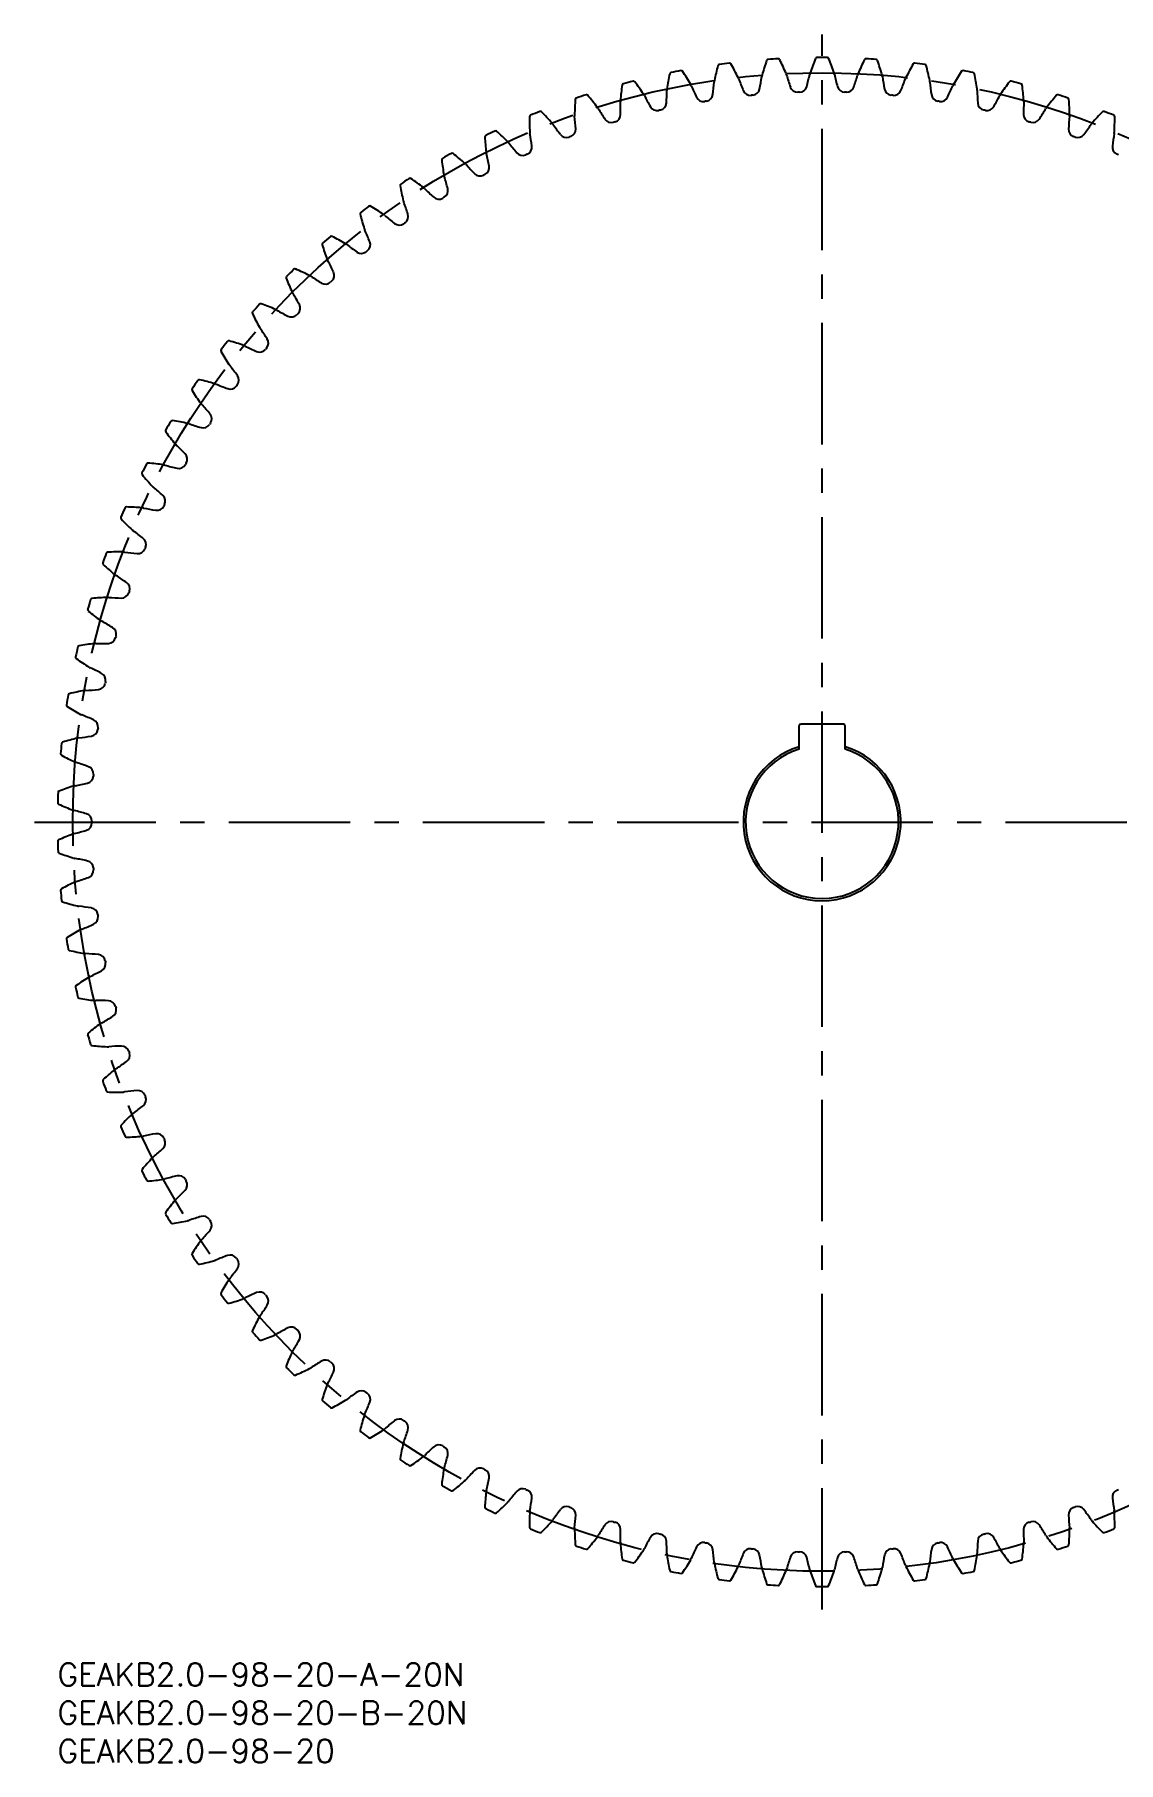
# Model space of a CAD drawing. Extents: x -3 to 297, y -13 to 225.
# Drawn here: x -3 to 138.8, y -13 to 213 of the extents above; entities that cross this region are included whole.
import ezdxf

# ---------------------------------------------------------------- set-up
doc = ezdxf.new("R2010")
doc.units = 0
doc.header["$LTSCALE"] = 0.5
doc.linetypes.add('CENTER', pattern=[50.8, 31.75, -6.35, 6.35, -6.35])
for name, color, linetype in [('MSM_CENTER', 1, 'CENTER'), ('MSM_CONTINUOUS', 7, 'CONTINUOUS'), ('MSM_PART_NUMBER', 7, 'CONTINUOUS')]:
    doc.layers.add(name, color=color, linetype=linetype)
doc.styles.get("Standard").update_dxf_attribs({"font": 'txt.shx', "height": 3, "bigfont": 'bigfont.shx'})

# ---------------------------------------------------------------- blocks, each defined once
blk = doc.blocks.new('*U2')
at = {"layer": 'MSM_PART_NUMBER'}
blk.add_text('GEAKB2.0-98-20-A-20N', height=3, dxfattribs=at).set_placement((0, -3))
blk = doc.blocks.new('*U3')
at = {"layer": 'MSM_PART_NUMBER'}
blk.add_text('GEAKB2.0-98-20-B-20N', height=3, dxfattribs=at).set_placement((0, -8))
blk = doc.blocks.new('*U4')
at = {"layer": 'MSM_PART_NUMBER'}
blk.add_text('GEAKB2.0-98-20', height=3, dxfattribs=at).set_placement((0, -13))

msp = doc.modelspace()

# ---------------------------------------------------------------- linework, layer by layer
at = {"layer": 'MSM_CENTER'}
for p, q in [((100, 7), (100, 213)), ((-3, 110), (203, 110))]:
    msp.add_line(p, q, dxfattribs=at)
msp.add_circle((100, 110), 98, dxfattribs=at)
at = {"layer": 'MSM_CONTINUOUS'}
for p, q in [((97, 119.54), (97, 122.6)), ((102.8, 122.8), (97.2, 122.8)), ((103, 119.54), (103, 122.6))]:
    msp.add_line(p, q, dxfattribs=at)
for centre, radius, start, end in [((80.27, 207.83), 0.2, 101.4035, 168.396), ((100, 110), 100, 100.6374, 101.4035), ((81.58, 208.08), 0.2, 33.6449, 100.6374), ((54.55, 190.1), 32.67, 30.102, 33.6449), ((117.9, 200.34), 32.67, 164.7225, 168.2653), ((86.58, 208.89), 0.2, 97.73, 164.7225), ((100, 110), 100, 96.9639, 97.73), ((87.9, 209.06), 0.2, 29.9716, 96.9639), ((59.77, 192.84), 32.67, 26.4286, 29.9714), ((123.65, 199.01), 32.67, 161.049, 164.5918), ((92.94, 209.55), 0.2, 94.0565, 161.049), ((100, 110), 100, 93.2904, 94.0565), ((94.27, 209.64), 0.2, 26.2981, 93.2904), ((65.17, 195.25), 32.67, 22.7551, 26.2979), ((100, 207.44), 1.66, 160.9181, 167.5723), ((129.3, 197.31), 32.67, 157.3755, 160.9184), ((99.33, 209.8), 0.2, 90.383, 157.3755), ((100, 110), 100, 89.617, 90.383), ((100.67, 209.8), 0.2, 22.6246, 89.617), ((70.7, 197.31), 32.67, 19.0816, 22.6245), ((100, 207.44), 1.66, 12.4277, 19.0819), ((134.83, 195.25), 32.67, 153.7021, 157.2449), ((105.73, 209.64), 0.2, 86.7096, 153.7021), ((100, 110), 100, 85.9435, 86.7096), ((107.06, 209.55), 0.2, 18.9512, 85.9435), ((76.35, 199.01), 32.67, 15.4082, 18.951), ((140.23, 192.84), 32.67, 150.0286, 153.5714), ((112.1, 209.06), 0.2, 83.0361, 150.0286), ((100, 110), 100, 82.27, 83.0361), ((113.42, 208.89), 0.2, 15.2777, 82.27), ((82.1, 200.34), 32.67, 11.7347, 15.2775), ((145.45, 190.1), 32.67, 146.3551, 149.898), ((118.42, 208.08), 0.2, 79.3626, 146.3551), ((100, 110), 100, 78.5965, 79.3626), ((119.73, 207.83), 0.2, 11.604, 78.5965), ((106.2, 201.89), 32.67, 172.0694, 175.6122), ((74.04, 206.36), 0.2, 105.0775, 172.0695), ((100, 110), 100, 104.3108, 105.0769), ((75.33, 206.7), 0.2, 37.3183, 104.3108), ((49.51, 187.02), 32.67, 33.7755, 37.3183), ((40.52, 206.65), 39.2, 356.1806, 358.593), ((81.37, 205.65), 1.66, 171.9385, 178.5927), ((112.07, 201.3), 32.67, 168.396, 171.9388), ((81.37, 205.65), 1.66, 23.4481, 30.1023), ((118.86, 221.91), 39.2, 203.4478, 205.8602), ((46.84, 210.26), 39.2, 352.5071, 354.9195), ((87.54, 206.64), 1.66, 168.265, 174.9192), ((87.54, 206.64), 1.66, 19.7747, 26.4289), ((125.99, 220.47), 39.2, 199.7744, 202.1867), ((90.62, 206.04), 1, 202.1867, 275.5781), ((90.85, 206.06), 1, 275.4424, 348.8337), ((53.37, 213.46), 39.2, 348.8337, 351.246), ((93.76, 207.24), 1.66, 164.5915, 171.2458), ((93.76, 207.24), 1.66, 16.1012, 22.7554), ((133.02, 218.58), 39.2, 196.1009, 198.5133), ((96.79, 206.45), 1, 198.5133, 271.9046), ((97.02, 206.45), 1, 271.7689, 345.1602), ((60.1, 216.24), 39.2, 345.1602, 347.5726), ((139.9, 216.24), 39.2, 192.4274, 194.8398), ((102.98, 206.45), 1, 194.8398, 268.2311), ((103.21, 206.45), 1, 268.0954, 341.4867), ((66.98, 218.58), 39.2, 341.4867, 343.8991), ((106.24, 207.24), 1.66, 157.2446, 163.8988), ((106.24, 207.24), 1.66, 8.7542, 15.4085), ((146.63, 213.46), 39.2, 188.754, 191.1663), ((109.15, 206.06), 1, 191.1663, 264.5576), ((109.38, 206.04), 1, 264.422, 337.8133), ((74.01, 220.47), 39.2, 337.8133, 340.2256), ((112.46, 206.64), 1.66, 153.5711, 160.2253), ((112.46, 206.64), 1.66, 5.0808, 11.735), ((153.16, 210.26), 39.2, 185.0805, 187.4929), ((81.14, 221.91), 39.2, 334.1398, 336.5522), ((118.63, 205.65), 1.66, 149.8977, 156.5519), ((87.93, 201.3), 32.67, 8.0612, 11.604), ((118.63, 205.65), 1.66, 1.4073, 8.0615), ((159.48, 206.65), 39.2, 181.407, 183.8194), ((150.49, 187.02), 32.67, 142.6817, 146.2245), ((124.67, 206.7), 0.2, 75.6892, 142.6817), ((100, 110), 100, 74.9231, 75.6892), ((125.96, 206.36), 0.2, 7.9306, 74.9231), ((93.8, 201.89), 32.67, 4.3878, 7.9306), ((100.3, 202.09), 32.67, 175.7429, 179.2857), ((67.92, 204.5), 0.2, 108.7504, 175.7429), ((100, 110), 100, 107.9843, 108.7504), ((69.19, 204.92), 0.2, 40.9916, 107.9843), ((44.68, 183.63), 32.67, 37.449, 40.9918), ((69.29, 202.48), 1.66, 30.7951, 37.4493), ((75.28, 204.26), 1.66, 175.612, 182.2662), ((34.45, 202.64), 39.2, 359.8541, 2.2664), ((75.28, 204.26), 1.66, 27.1216, 33.7758), ((111.65, 222.89), 39.2, 207.1213, 209.5337), ((78.42, 204.06), 1, 209.5337, 282.925), ((78.64, 204.11), 1, 282.7893, 356.1806), ((84.49, 205.24), 1, 205.8602, 279.2515), ((100, 110), 95.5, 99.1158, 99.2515), ((84.71, 205.28), 1, 279.1158, 352.5071), ((100, 110), 95.5, 95.4424, 95.5781), ((100, 110), 95.5, 91.7689, 91.9046), ((100, 110), 95.5, 88.0954, 88.2311), ((100, 110), 95.5, 84.4219, 84.5576), ((115.29, 205.28), 1, 187.4929, 260.8842), ((100, 110), 95.5, 80.7485, 80.8842), ((115.51, 205.24), 1, 260.7485, 334.1398), ((121.36, 204.11), 1, 183.8194, 257.2107), ((121.58, 204.06), 1, 257.075, 330.4663), ((88.35, 222.89), 39.2, 330.4663, 332.8787), ((124.72, 204.26), 1.66, 146.2242, 152.8784), ((165.55, 202.64), 39.2, 177.7336, 180.1459), ((124.72, 204.26), 1.66, 357.7338, 4.388), ((130.71, 202.48), 1.66, 142.5507, 149.2049), ((155.32, 183.63), 32.67, 139.0082, 142.551), ((130.81, 204.92), 0.2, 72.0157, 139.0082), ((100, 110), 100, 71.2496, 72.0157), ((132.08, 204.5), 0.2, 4.2571, 71.2496), ((99.7, 202.09), 32.67, 0.7143, 4.2571), ((61.93, 202.25), 0.2, 112.4233, 179.4164), ((94.4, 201.92), 32.67, 179.4164, 182.9592), ((100, 110), 100, 111.6578, 112.4239), ((63.17, 202.75), 0.2, 44.6653, 111.6578), ((40.08, 179.93), 32.67, 41.1224, 44.6653), ((63.43, 200.32), 1.66, 34.4685, 41.1227), ((97.12, 223.45), 39.2, 214.4682, 216.8806), ((69.29, 202.48), 1.66, 179.2854, 185.9396), ((28.65, 198.25), 39.2, 3.5276, 5.9399), ((104.4, 223.4), 39.2, 210.7948, 213.2071), ((72.43, 202.48), 1, 213.2071, 286.5985), ((100, 110), 95.5, 106.4628, 106.5985), ((72.65, 202.54), 1, 286.4628, 359.8541), ((100, 110), 95.5, 102.7893, 102.925), ((100, 110), 95.5, 77.075, 77.2107), ((127.35, 202.54), 1, 180.1459, 253.5372), ((100, 110), 95.5, 73.4015, 73.5372), ((127.57, 202.48), 1, 253.4016, 326.7929), ((95.6, 223.4), 39.2, 326.7929, 329.2052), ((171.35, 198.25), 39.2, 174.0601, 176.4724), ((130.71, 202.48), 1.66, 354.0604, 0.7146), ((102.88, 223.45), 39.2, 323.1194, 325.5318), ((136.57, 200.32), 1.66, 138.8773, 145.5315), ((159.92, 179.93), 32.67, 135.3347, 138.8776), ((136.83, 202.75), 0.2, 68.3422, 135.3347), ((100, 110), 100, 67.5761, 68.3422), ((138.07, 202.25), 0.2, 0.5836, 67.5761), ((105.6, 201.92), 32.67, 357.0408, 0.5836), ((56.1, 199.63), 0.2, 116.0968, 183.0899), ((88.52, 201.38), 32.67, 183.0898, 186.6327), ((100, 110), 100, 115.3312, 116.0973), ((57.3, 200.2), 0.2, 48.3385, 115.3312), ((35.72, 175.95), 32.67, 44.7959, 48.3387), ((57.72, 197.79), 1.66, 38.142, 44.7962), ((63.43, 200.32), 1.66, 182.9589, 189.6131), ((23.14, 193.5), 39.2, 7.201, 9.6134), ((66.57, 200.52), 1, 216.8806, 290.2719), ((100, 110), 95.5, 110.1362, 110.2719), ((66.78, 200.6), 1, 290.1362, 3.5276), ((133.22, 200.6), 1, 176.4725, 249.8638), ((100, 110), 95.5, 69.7281, 69.8638), ((133.43, 200.52), 1, 249.7281, 323.1194), ((176.86, 193.5), 39.2, 170.3866, 172.799), ((136.57, 200.32), 1.66, 350.3869, 357.0411), ((50.45, 196.63), 0.2, 119.7703, 186.7633), ((100, 110), 100, 119.0047, 119.7708), ((51.61, 197.28), 0.2, 52.0124, 119.0047), ((31.63, 171.69), 32.67, 48.4694, 52.0122), ((57.72, 197.79), 1.66, 186.6324, 193.2866), ((17.95, 188.4), 39.2, 10.8745, 13.2869), ((89.86, 223.03), 39.2, 218.1417, 220.5541), ((60.83, 198.19), 1, 220.5541, 293.9454), ((100, 110), 95.5, 113.8097, 113.9454), ((61.04, 198.29), 1, 293.8097, 7.201), ((138.96, 198.29), 1, 172.799, 246.1903), ((100, 110), 95.5, 66.0546, 66.1903), ((82.69, 200.45), 32.67, 186.7633, 190.3061), ((52.18, 194.9), 1.66, 190.3058, 196.96), ((13.1, 182.98), 39.2, 14.548, 16.9603), ((52.18, 194.9), 1.66, 41.8155, 48.4697), ((82.64, 222.15), 39.2, 221.8152, 224.2275), ((55.26, 195.5), 1, 224.2275, 297.6189), ((100, 110), 95.5, 117.4832, 117.6189), ((55.47, 195.61), 1, 297.4832, 10.8745), ((45, 193.28), 0.2, 123.4443, 190.4368), ((76.93, 199.16), 32.67, 190.4368, 193.9796), ((100, 110), 100, 122.6782, 123.4443), ((46.12, 194), 0.2, 55.6857, 122.6782), ((27.81, 167.19), 32.67, 52.1429, 55.6857), ((46.84, 191.67), 1.66, 45.4889, 52.1431), ((75.49, 220.81), 39.2, 225.4887, 227.901), ((50.07, 192.58), 1, 301.1566, 14.548), ((100, 110), 100, 126.3516, 127.1177), ((40.84, 190.38), 0.2, 59.3591, 126.3516), ((24.3, 162.44), 32.67, 55.8163, 59.3591), ((46.84, 191.67), 1.66, 193.9793, 200.6335), ((8.6, 177.27), 39.2, 18.2214, 20.6338), ((49.88, 192.46), 1, 227.901, 301.2923), ((100, 110), 95.5, 121.1566, 121.2923), ((39.78, 189.58), 0.2, 127.1183, 194.1103), ((71.26, 197.5), 32.67, 194.1102, 197.6531), ((41.72, 188.09), 1.66, 197.6528, 204.307), ((41.72, 188.09), 1.66, 49.1624, 55.8166), ((68.44, 219.01), 39.2, 229.1621, 231.5745), ((44.7, 189.08), 1, 231.5745, 304.9657), ((100, 110), 95.5, 124.8301, 124.9658), ((44.88, 189.21), 1, 304.8301, 18.2214), ((34.8, 185.56), 0.2, 130.7912, 197.7837), ((65.72, 195.47), 32.67, 197.7837, 201.3265), ((100, 110), 100, 130.0251, 130.7912), ((35.82, 186.42), 0.2, 63.0326, 130.0251), ((21.09, 157.49), 32.67, 59.4898, 63.0326), ((36.83, 184.2), 1.66, 52.8359, 59.4901), ((61.52, 216.76), 39.2, 232.8356, 235.248), ((4.48, 171.27), 39.2, 21.8949, 24.3073), ((39.92, 185.52), 1, 308.5036, 21.8949), ((36.83, 184.2), 1.66, 201.3262, 207.9804), ((0.75, 165.03), 39.2, 25.5684, 27.9807), ((39.74, 185.38), 1, 235.2479, 308.6393), ((100, 110), 95.5, 128.5036, 128.6393), ((30.09, 181.23), 0.2, 134.4647, 201.4572), ((60.31, 193.1), 32.67, 201.4572, 205), ((100, 110), 100, 133.6986, 134.4647), ((31.05, 182.15), 0.2, 66.7061, 133.6986), ((18.21, 152.33), 32.67, 63.1633, 66.7061), ((32.21, 180), 1.66, 56.5093, 63.1635), ((54.76, 214.08), 39.2, 236.5091, 238.9214), ((35.21, 181.51), 1, 312.1771, 25.5684), ((32.21, 180), 1.66, 204.9997, 211.6539), ((-2.57, 158.55), 39.2, 29.2418, 31.6542), ((35.04, 181.36), 1, 238.9214, 312.3127), ((100, 110), 95.5, 132.1771, 132.3127), ((25.67, 176.6), 0.2, 138.1381, 205.1307), ((55.07, 190.39), 32.67, 205.1306, 208.6735), ((100, 110), 100, 137.3721, 138.1381), ((26.57, 177.59), 0.2, 70.3796, 137.3721), ((15.67, 147.01), 32.67, 66.8367, 70.3796), ((27.86, 175.51), 1.66, 60.1828, 66.837), ((48.18, 210.96), 39.2, 240.1825, 242.5949), ((30.6, 177.05), 1, 242.5949, 315.9862), ((100, 110), 95.5, 135.8505, 135.9862), ((30.76, 177.22), 1, 315.8505, 29.2418), ((27.86, 175.51), 1.66, 208.6732, 215.3274), ((-5.47, 151.88), 39.2, 32.9153, 35.3277), ((21.56, 171.7), 0.2, 141.8116, 208.8041), ((100, 110), 100, 141.0455, 141.8116), ((22.39, 172.74), 0.2, 74.053, 141.0455), ((13.47, 141.53), 32.67, 70.5102, 74.053), ((23.82, 170.76), 1.66, 63.8563, 70.5105), ((41.82, 207.44), 39.2, 243.856, 246.2684), ((26.45, 172.47), 1, 246.2683, 319.6597), ((100, 110), 95.5, 139.524, 139.6597), ((26.59, 172.64), 1, 319.524, 32.9153), ((50.01, 187.34), 32.67, 208.8041, 212.3469), ((23.82, 170.76), 1.66, 212.3466, 219.0009), ((-7.94, 145.04), 39.2, 36.5888, 39.0011), ((100, 110), 100, 144.719, 145.4851), ((18.53, 167.64), 0.2, 77.7265, 144.719), ((11.63, 135.92), 32.67, 74.1837, 77.7265), ((20.08, 165.75), 1.66, 67.5298, 74.184), ((35.7, 203.51), 39.2, 247.5295, 249.9418), ((22.73, 167.81), 1, 323.1975, 36.5888), ((17.77, 166.55), 0.2, 145.4851, 212.4776), ((45.16, 183.98), 32.67, 212.4776, 216.0204), ((22.6, 167.63), 1, 249.9418, 323.3332), ((100, 110), 95.5, 143.1975, 143.3332), ((20.08, 165.75), 1.66, 216.0201, 222.6743), ((-9.96, 138.05), 39.2, 40.2622, 42.6746), ((19.19, 162.74), 1, 326.8709, 40.2622), ((14.31, 161.16), 0.2, 149.1586, 216.1511), ((100, 110), 100, 148.3925, 149.1586), ((40.53, 180.32), 32.67, 216.1511, 219.6939), ((15, 162.3), 0.2, 81.4002, 148.3925), ((10.15, 130.2), 32.67, 77.8571, 81.4), ((16.67, 160.51), 1.66, 71.2032, 77.8574), ((29.84, 199.2), 39.2, 251.2029, 253.6153), ((19.06, 162.55), 1, 253.6153, 327.0066), ((100, 110), 95.5, 146.8709, 147.0066), ((16.67, 160.51), 1.66, 219.6936, 226.3478), ((-11.53, 130.95), 39.2, 43.9357, 46.3481), ((100, 110), 100, 152.0659, 152.832), ((11.83, 156.75), 0.2, 85.0734, 152.0659), ((9.04, 124.41), 32.67, 81.5306, 85.0734), ((13.61, 155.07), 1.66, 74.8767, 81.5309), ((24.27, 194.52), 39.2, 254.8764, 257.2888), ((15.86, 157.25), 1, 257.2888, 330.6801), ((15.97, 157.45), 1, 330.5444, 43.9357), ((100, 110), 95.5, 150.5444, 150.6801), ((11.21, 155.57), 0.2, 152.832, 219.8245), ((36.15, 176.36), 32.67, 219.8245, 223.3673), ((13.61, 155.07), 1.66, 223.367, 230.0213), ((-12.65, 123.76), 39.2, 47.6092, 50.0216), ((13.11, 151.97), 1, 334.2179, 47.6092), ((100, 110), 95.5, 154.2179, 154.3536), ((8.47, 149.79), 0.2, 156.5055, 223.498), ((100, 110), 100, 155.7394, 156.5055), ((32.02, 172.13), 32.67, 223.498, 227.0408), ((9.01, 151.01), 0.2, 88.7471, 155.7394), ((8.3, 118.55), 32.67, 85.2041, 88.7469), ((10.9, 149.44), 1.66, 78.5502, 85.2044), ((19.01, 189.49), 39.2, 258.5499, 260.9622), ((13.01, 151.77), 1, 260.9622, 334.3536), ((10.9, 149.44), 1.66, 227.0405, 233.6947), ((-13.3, 116.51), 39.2, 51.2827, 53.695), ((10.6, 146.32), 1, 337.8913, 51.2827), ((100, 110), 100, 159.4129, 160.179), ((6.57, 145.09), 0.2, 92.4206, 159.4129), ((7.94, 112.66), 32.67, 88.8776, 92.4204), ((8.55, 143.65), 1.66, 82.2236, 88.8778), ((14.08, 184.14), 39.2, 262.2233, 264.6357), ((10.51, 146.11), 1, 264.6357, 338.027), ((100, 110), 95.5, 157.8913, 158.027), ((6.11, 143.84), 0.2, 160.179, 227.1715), ((28.18, 167.65), 32.67, 227.1715, 230.7143), ((8.55, 143.65), 1.66, 230.714, 237.3682), ((-13.48, 109.24), 39.2, 54.9561, 57.3685), ((8.45, 140.52), 1, 341.5648, 54.9561), ((100, 110), 95.5, 161.5648, 161.7005), ((100, 110), 100, 163.0863, 163.8524), ((4.52, 139.03), 0.2, 96.094, 163.0863), ((7.96, 106.75), 32.67, 92.551, 96.0938), ((6.58, 137.73), 1.66, 85.8971, 92.5513), ((9.51, 178.48), 39.2, 265.8968, 268.3092), ((8.38, 140.3), 1, 268.3092, 341.7005), ((4.14, 137.76), 0.2, 163.8524, 230.8449), ((24.64, 162.93), 32.67, 230.8449, 234.3878), ((6.58, 137.73), 1.66, 234.3874, 241.0417), ((-13.2, 101.97), 39.2, 58.6296, 61.042), ((5, 131.68), 1.66, 89.5706, 96.2248), ((5.31, 172.54), 39.2, 269.5703, 271.9827), ((6.63, 134.37), 1, 271.9826, 345.374), ((6.69, 134.59), 1, 345.2383, 58.6296), ((100, 110), 95.5, 165.2383, 165.374), ((100, 110), 100, 166.7598, 167.5259), ((2.56, 131.56), 0.2, 167.5259, 234.5184), ((21.4, 157.99), 32.67, 234.5184, 238.0612), ((2.85, 132.86), 0.2, 99.7673, 166.7598), ((8.36, 100.86), 32.67, 96.2245, 99.7673), ((5, 131.68), 1.66, 238.0609, 244.7151), ((-12.45, 94.74), 39.2, 62.3031, 64.7154), ((5.3, 128.56), 1, 348.9118, 62.3031), ((100, 110), 100, 170.4333, 171.1994), ((1.59, 126.59), 0.2, 103.441, 170.4333), ((9.13, 95.01), 32.67, 99.898, 103.4408), ((3.81, 125.55), 1.66, 93.244, 99.8982), ((1.49, 166.35), 39.2, 273.2438, 275.6561), ((5.26, 128.33), 1, 275.6561, 349.0474), ((100, 110), 95.5, 168.9117, 169.0474), ((1.37, 125.27), 0.2, 171.1994, 238.1919), ((18.49, 152.86), 32.67, 238.1919, 241.7347), ((3.81, 125.55), 1.66, 241.7344, 248.3886), ((-11.24, 87.56), 39.2, 65.9765, 68.3889), ((4.28, 122.23), 1, 279.3296, 352.7209), ((4.31, 122.45), 1, 352.5852, 65.9765), ((100, 110), 95.5, 172.5852, 172.7209), ((97.2, 122.6), 0.2, 90, 180), ((102.8, 122.6), 0.2, 0, 90), ((100, 110), 100, 174.1067, 174.8728), ((0.73, 120.25), 0.2, 107.1144, 174.1067), ((10.28, 89.22), 32.67, 103.5714, 107.1143), ((3.01, 119.36), 1.66, 96.9175, 103.5717), ((-1.92, 159.92), 39.2, 276.9172, 279.3296), ((100, 110), 10.3, 106.9335, 73.0665), ((0.6, 118.92), 0.2, 174.8728, 241.8654), ((15.91, 147.55), 32.67, 241.8653, 245.4082), ((3.01, 119.36), 1.66, 245.4078, 252.0621), ((-9.58, 80.48), 39.2, 69.65, 72.0624), ((100, 110), 10, 107.4576, 72.5424), ((3.69, 116.07), 1, 283.003, 356.3944), ((3.71, 116.3), 1, 356.2587, 69.65), ((100, 110), 95.5, 176.2587, 176.3944), ((100, 110), 100, 177.7802, 178.5463), ((0.27, 113.87), 0.2, 110.7879, 177.7802), ((11.8, 83.51), 32.67, 107.2449, 110.7877), ((2.61, 113.12), 1.66, 100.591, 107.2452), ((-4.9, 153.29), 39.2, 280.5907, 283.0031), ((0.23, 112.53), 0.2, 178.5463, 245.5388), ((13.68, 142.08), 32.67, 245.5388, 249.0816), ((2.61, 113.12), 1.66, 249.0813, 255.7356), ((-7.46, 73.52), 39.2, 73.3235, 75.7358), ((3.5, 110.11), 1, 359.9322, 73.3235), ((2.61, 106.88), 1.66, 104.2644, 110.9187), ((-7.46, 146.48), 39.2, 284.2642, 286.6765), ((3.5, 109.89), 1, 286.6765, 0.0678), ((100, 110), 95.5, 179.9322, 180.0678), ((0.23, 107.47), 0.2, 114.4612, 181.4537), ((100, 110), 100, 181.4537, 182.2198), ((13.68, 77.92), 32.67, 110.9184, 114.4612), ((0.27, 106.13), 0.2, 182.2198, 249.2123), ((11.8, 136.49), 32.67, 249.2123, 252.7551), ((2.61, 106.88), 1.66, 252.7548, 259.409), ((-4.9, 66.71), 39.2, 76.9969, 79.4093), ((3.69, 103.93), 1, 3.6056, 76.9969), ((100, 110), 95.5, 183.6056, 183.7413), ((15.91, 72.45), 32.67, 114.5918, 118.1347), ((3.01, 100.64), 1.66, 107.9379, 114.5921), ((-9.58, 139.52), 39.2, 287.9376, 290.35), ((3.71, 103.7), 1, 290.35, 3.7413), ((0.6, 101.08), 0.2, 118.1347, 185.1272), ((100, 110), 100, 185.1272, 185.8933), ((0.73, 99.75), 0.2, 185.8933, 252.8857), ((10.28, 130.78), 32.67, 252.8857, 256.4286), ((3.01, 100.64), 1.66, 256.4283, 263.0825), ((-1.92, 60.08), 39.2, 80.6704, 83.0828), ((4.28, 97.77), 1, 7.2791, 80.6704), ((4.31, 97.55), 1, 294.0234, 7.4148), ((100, 110), 95.5, 187.2791, 187.4148), ((18.49, 67.14), 32.67, 118.2653, 121.8081), ((3.81, 94.45), 1.66, 111.6114, 118.2656), ((-11.24, 132.44), 39.2, 291.6111, 294.0235), ((1.37, 94.73), 0.2, 121.8081, 188.8006), ((100, 110), 100, 188.8006, 189.5667), ((1.59, 93.41), 0.2, 189.5667, 256.5592), ((9.13, 124.99), 32.67, 256.5592, 260.102), ((3.81, 94.45), 1.66, 260.1017, 266.756), ((1.49, 53.65), 39.2, 84.3439, 86.7562), ((5.26, 91.67), 1, 10.9526, 84.3439), ((-12.45, 125.26), 39.2, 295.2846, 297.6969), ((5.3, 91.44), 1, 297.6969, 11.0883), ((100, 110), 95.5, 190.9526, 191.0883), ((2.56, 88.44), 0.2, 125.4818, 192.4741), ((100, 110), 100, 192.4741, 193.2402), ((21.4, 62.01), 32.67, 121.9388, 125.4816), ((5, 88.32), 1.66, 115.2849, 121.9391), ((2.85, 87.14), 0.2, 193.2402, 260.2327), ((8.36, 119.14), 32.67, 260.2327, 263.7755), ((5, 88.32), 1.66, 263.7752, 270.4294), ((5.31, 47.46), 39.2, 88.0173, 90.4297), ((6.63, 85.63), 1, 14.626, 88.0173), ((100, 110), 95.5, 194.626, 194.7617), ((24.64, 57.07), 32.67, 125.6122, 129.1551), ((6.58, 82.27), 1.66, 118.9583, 125.6125), ((-13.2, 118.03), 39.2, 298.958, 301.3704), ((6.69, 85.41), 1, 301.3704, 14.7617), ((4.14, 82.24), 0.2, 129.1553, 196.1476), ((100, 110), 100, 196.1476, 196.9137), ((4.52, 80.97), 0.2, 196.9137, 263.9061), ((7.96, 113.25), 32.67, 263.9062, 267.449), ((6.58, 82.27), 1.66, 267.4487, 274.1029), ((9.51, 41.52), 39.2, 91.6908, 94.1032), ((8.38, 79.7), 1, 18.2995, 91.6908), ((8.45, 79.48), 1, 305.0439, 18.4351), ((100, 110), 95.5, 198.2995, 198.4352), ((28.18, 52.35), 32.67, 129.2857, 132.8285), ((8.55, 76.35), 1.66, 122.6318, 129.286), ((-13.48, 110.76), 39.2, 302.6315, 305.0439), ((6.11, 76.16), 0.2, 132.8285, 199.821), ((100, 110), 100, 199.821, 200.5871), ((6.57, 74.91), 0.2, 200.5871, 267.5796), ((7.94, 107.34), 32.67, 267.5796, 271.1224), ((8.55, 76.35), 1.66, 271.1221, 277.7764), ((14.08, 35.86), 39.2, 95.3643, 97.7767), ((10.51, 73.89), 1, 21.973, 95.3643), ((-13.3, 103.49), 39.2, 306.305, 308.7173), ((10.6, 73.68), 1, 308.7173, 22.1086), ((100, 110), 95.5, 201.973, 202.1087), ((8.47, 70.21), 0.2, 136.5022, 203.4945), ((100, 110), 100, 203.4945, 204.2606), ((32.02, 47.87), 32.67, 132.9592, 136.502), ((10.9, 70.56), 1.66, 126.3053, 132.9595), ((9.01, 68.99), 0.2, 204.2606, 271.2531), ((8.3, 101.45), 32.67, 271.2531, 274.7959), ((10.9, 70.56), 1.66, 274.7956, 281.4498), ((19.01, 30.51), 39.2, 99.0378, 101.4501), ((13.01, 68.23), 1, 25.6465, 99.0378), ((13.11, 68.03), 1, 312.3908, 25.7821), ((100, 110), 95.5, 205.6464, 205.7821), ((36.15, 43.64), 32.67, 136.6327, 140.1755), ((13.61, 64.93), 1.66, 129.9787, 136.6329), ((-12.65, 96.24), 39.2, 309.9784, 312.3908), ((11.21, 64.43), 0.2, 140.1757, 207.168), ((100, 110), 100, 207.168, 207.9341), ((9.04, 95.59), 32.67, 274.9266, 278.4694), ((13.61, 64.93), 1.66, 278.4691, 285.1233), ((24.27, 25.48), 39.2, 102.7112, 105.1236), ((15.86, 62.75), 1, 29.3199, 102.7112), ((11.83, 63.25), 0.2, 207.9341, 274.9265), ((-11.53, 89.05), 39.2, 313.6519, 316.0643), ((15.97, 62.55), 1, 316.0643, 29.4555), ((100, 110), 95.5, 209.3199, 209.4556), ((14.31, 58.84), 0.2, 143.8489, 210.8414), ((40.53, 39.68), 32.67, 140.3061, 143.8489), ((16.67, 59.49), 1.66, 133.6522, 140.3064), ((100, 110), 100, 210.8414, 211.6075), ((15, 57.7), 0.2, 211.6075, 278.6), ((10.15, 89.8), 32.67, 278.6, 282.1429), ((16.67, 59.49), 1.66, 282.1426, 288.7968), ((29.84, 20.8), 39.2, 106.3847, 108.7971), ((19.06, 57.45), 1, 32.9934, 106.3847), ((-9.96, 81.95), 39.2, 317.3254, 319.7378), ((100, 110), 95.5, 212.9934, 213.1291), ((19.19, 57.26), 1, 319.7377, 33.129), ((45.16, 36.02), 32.67, 143.9796, 147.5224), ((20.08, 54.25), 1.66, 137.3257, 143.9799), ((17.77, 53.45), 0.2, 147.5224, 214.5149), ((100, 110), 100, 214.5149, 215.281), ((18.53, 52.36), 0.2, 215.281, 282.2735), ((11.63, 84.08), 32.67, 282.2735, 285.8163), ((20.08, 54.25), 1.66, 285.816, 292.4702), ((35.7, 16.49), 39.2, 110.0582, 112.4705), ((22.6, 52.37), 1, 36.6669, 110.0582), ((100, 110), 95.5, 216.6668, 216.8025), ((22.73, 52.19), 1, 323.4112, 36.8025), ((50.01, 32.66), 32.67, 147.6531, 151.1959), ((23.82, 49.24), 1.66, 140.9991, 147.6534), ((-7.94, 74.96), 39.2, 320.9989, 323.4112), ((21.56, 48.3), 0.2, 151.1961, 218.1884), ((100, 110), 100, 218.1884, 218.9545), ((13.47, 78.47), 32.67, 285.947, 289.4898), ((23.82, 49.24), 1.66, 289.4895, 296.1437), ((41.82, 12.56), 39.2, 113.7316, 116.144), ((26.45, 47.53), 1, 40.3403, 113.7316), ((100, 110), 95.5, 220.3403, 220.476), ((26.59, 47.36), 1, 327.0847, 40.4759), ((22.39, 47.26), 0.2, 218.9545, 285.9469), ((55.07, 29.61), 32.67, 151.3265, 154.8694), ((27.86, 44.49), 1.66, 144.6726, 151.3268), ((-5.47, 68.12), 39.2, 324.6723, 327.0847), ((25.67, 43.4), 0.2, 154.8694, 221.8619), ((100, 110), 100, 221.8619, 222.6279), ((15.67, 72.99), 32.67, 289.6204, 293.1633), ((27.86, 44.49), 1.66, 293.163, 299.8172), ((48.18, 9.04), 39.2, 117.4051, 119.8175), ((30.6, 42.95), 1, 44.0138, 117.4051), ((100, 110), 95.5, 224.0138, 224.1495), ((30.76, 42.78), 1, 330.7581, 44.1495), ((26.57, 42.41), 0.2, 222.6279, 289.6204), ((60.31, 26.9), 32.67, 155, 158.5428), ((32.21, 40), 1.66, 148.3461, 155.0003), ((-2.57, 61.45), 39.2, 328.3458, 330.7582), ((30.09, 38.77), 0.2, 158.5428, 225.5353), ((100, 110), 100, 225.5353, 226.3014), ((18.21, 67.67), 32.67, 293.2939, 296.8367), ((32.21, 40), 1.66, 296.8364, 303.4907), ((54.76, 5.92), 39.2, 121.0786, 123.4909), ((35.04, 38.64), 1, 47.6873, 121.0786), ((100, 110), 95.5, 227.6873, 227.8229), ((35.21, 38.49), 1, 334.4316, 47.8229), ((31.05, 37.85), 0.2, 226.302, 293.2939), ((65.72, 24.53), 32.67, 158.6735, 162.2163), ((36.83, 35.8), 1.66, 152.0196, 158.6738), ((0.75, 54.97), 39.2, 332.0193, 334.4316), ((34.8, 34.44), 0.2, 162.2163, 229.2088), ((100, 110), 100, 229.2088, 229.9749), ((21.09, 62.51), 32.67, 296.9674, 300.5102), ((36.83, 35.8), 1.66, 300.5099, 307.1641), ((61.52, 3.24), 39.2, 124.752, 127.1644), ((39.74, 34.62), 1, 51.3607, 124.752), ((4.48, 48.73), 39.2, 335.6927, 338.1051), ((100, 110), 95.5, 231.3607, 231.4964), ((39.92, 34.48), 1, 338.1051, 51.4964), ((35.82, 33.58), 0.2, 229.9749, 296.9674), ((71.26, 22.5), 32.67, 162.3469, 165.8898), ((41.72, 31.91), 1.66, 155.693, 162.3472), ((68.44, 0.99), 39.2, 128.4255, 130.8379), ((44.7, 30.92), 1, 55.0342, 128.4255), ((100, 110), 95.5, 235.0342, 235.1699), ((39.78, 30.42), 0.2, 165.89, 232.8823), ((100, 110), 100, 232.8823, 233.6484), ((40.84, 29.62), 0.2, 233.6484, 300.6409), ((24.3, 57.56), 32.67, 300.6409, 304.1837), ((41.72, 31.91), 1.66, 304.1834, 310.8376), ((8.6, 42.73), 39.2, 339.3662, 341.7786), ((44.88, 30.79), 1, 341.7785, 55.1699), ((76.93, 20.84), 32.67, 166.0204, 169.5632), ((46.84, 28.33), 1.66, 159.3665, 166.0207), ((46.84, 28.33), 1.66, 307.8569, 314.5111), ((75.49, -0.81), 39.2, 132.099, 134.5113), ((49.88, 27.54), 1, 58.7077, 132.099), ((100, 110), 95.5, 238.7077, 238.8434), ((50.07, 27.42), 1, 345.452, 58.8434), ((13.1, 37.02), 39.2, 343.0397, 345.452), ((45, 26.72), 0.2, 169.5634, 236.5557), ((100, 110), 100, 236.5557, 237.3218), ((46.12, 26), 0.2, 237.3218, 304.3143), ((27.81, 52.81), 32.67, 304.3143, 307.8571), ((82.69, 19.55), 32.67, 169.6939, 173.2367), ((52.18, 25.1), 1.66, 163.04, 169.6942), ((82.64, -2.15), 39.2, 135.7725, 138.1848), ((55.26, 24.5), 1, 62.3812, 135.7725), ((100, 110), 95.5, 242.3811, 242.5168), ((55.47, 24.39), 1, 349.1255, 62.5168), ((50.45, 23.37), 0.2, 173.2367, 240.2292), ((100, 110), 100, 240.2292, 240.9953), ((31.63, 48.31), 32.67, 307.9878, 311.5306), ((52.18, 25.1), 1.66, 311.5303, 318.1845), ((17.95, 31.6), 39.2, 346.7131, 349.1255), ((60.83, 21.81), 1, 66.0546, 139.4459), ((100, 110), 95.5, 246.0546, 246.1903), ((61.04, 21.71), 1, 352.799, 66.1903), ((138.96, 21.71), 1, 113.8097, 187.201), ((100, 110), 95.5, 293.8097, 293.9454), ((51.61, 22.72), 0.2, 240.9953, 307.9878), ((88.52, 18.62), 32.67, 173.3673, 176.9102), ((56.1, 20.37), 0.2, 176.9104, 243.9027), ((57.72, 22.21), 1.66, 166.7134, 173.3676), ((35.72, 44.05), 32.67, 311.6613, 315.2041), ((57.72, 22.21), 1.66, 315.2038, 321.858), ((89.86, -3.03), 39.2, 139.4459, 141.8583), ((23.14, 26.5), 39.2, 350.3866, 352.799), ((66.57, 19.48), 1, 69.7281, 143.1194), ((100, 110), 95.5, 249.7281, 249.8638), ((100, 110), 95.5, 290.1362, 290.2719), ((133.43, 19.48), 1, 36.8806, 110.2719), ((176.86, 26.5), 39.2, 187.201, 189.6134), ((100, 110), 100, 243.9027, 244.6688), ((57.3, 19.8), 0.2, 244.6688, 311.6613), ((94.4, 18.08), 32.67, 177.0408, 180.5836), ((63.43, 19.68), 1.66, 170.3869, 177.0411), ((40.08, 40.07), 32.67, 315.3347, 318.8776), ((63.43, 19.68), 1.66, 318.8773, 325.5315), ((97.12, -3.45), 39.2, 143.1194, 145.5318), ((66.78, 19.4), 1, 356.4724, 69.8638), ((28.65, 21.75), 39.2, 354.0601, 356.4724), ((72.43, 17.52), 1, 73.4016, 146.7929), ((100, 110), 95.5, 253.4015, 253.5372), ((72.65, 17.46), 1, 0.1459, 73.5372), ((127.35, 17.46), 1, 106.4628, 179.8541), ((100, 110), 95.5, 286.4628, 286.5985), ((127.57, 17.52), 1, 33.2072, 106.5984), ((133.22, 19.4), 1, 110.1362, 183.5276), ((171.35, 21.75), 39.2, 183.5276, 185.9399), ((102.88, -3.45), 39.2, 34.4682, 36.8806), ((136.57, 19.68), 1.66, 214.4685, 221.1227), ((159.92, 40.07), 32.67, 221.1224, 224.6653), ((136.57, 19.68), 1.66, 2.9589, 9.6131), ((105.6, 18.08), 32.67, 359.4164, 2.9592), ((61.93, 17.75), 0.2, 180.5836, 247.5761), ((100, 110), 100, 247.5761, 248.3422), ((63.17, 17.25), 0.2, 248.3422, 315.3347), ((69.29, 17.52), 1.66, 174.0604, 180.7146), ((100.3, 17.91), 32.67, 180.7143, 184.2571), ((44.68, 36.37), 32.67, 319.0082, 322.551), ((69.29, 17.52), 1.66, 322.5507, 329.2049), ((104.4, -3.4), 39.2, 146.7929, 149.2052), ((34.45, 17.36), 39.2, 357.7336, 0.1459), ((111.65, -2.89), 39.2, 150.4663, 152.8787), ((78.42, 15.94), 1, 77.075, 150.4663), ((100, 110), 95.5, 257.075, 257.2107), ((78.64, 15.89), 1, 3.8194, 77.2107), ((40.52, 13.35), 39.2, 1.407, 3.8194), ((159.48, 13.35), 39.2, 176.1806, 178.593), ((121.36, 15.89), 1, 102.7893, 176.1806), ((100, 110), 95.5, 282.7893, 282.925), ((121.58, 15.94), 1, 29.5337, 102.925), ((88.35, -2.89), 39.2, 27.1213, 29.5337), ((165.55, 17.36), 39.2, 179.8541, 182.2664), ((95.6, -3.4), 39.2, 30.7948, 33.2071), ((130.71, 17.52), 1.66, 210.7951, 217.4493), ((155.32, 36.37), 32.67, 217.449, 220.9918), ((99.7, 17.91), 32.67, 355.7429, 359.2857), ((130.71, 17.52), 1.66, 359.2854, 5.9396), ((136.83, 17.25), 0.2, 224.6655, 291.6578), ((100, 110), 100, 291.6578, 292.4239), ((138.07, 17.75), 0.2, 292.4239, 359.4164), ((67.92, 15.5), 0.2, 184.2571, 251.2496), ((100, 110), 100, 251.2496, 252.0157), ((69.19, 15.08), 0.2, 252.0157, 319.0082), ((75.28, 15.74), 1.66, 177.7338, 184.388), ((106.2, 18.11), 32.67, 184.3878, 187.9306), ((74.04, 13.64), 0.2, 187.9306, 254.9231), ((49.51, 32.98), 32.67, 322.6817, 326.2245), ((75.28, 15.74), 1.66, 326.2242, 332.8784), ((81.37, 14.35), 1.66, 181.4073, 188.0615), ((112.07, 18.7), 32.67, 188.0612, 191.604), ((81.37, 14.35), 1.66, 329.8977, 336.5519), ((118.86, -1.91), 39.2, 154.1398, 156.5522), ((84.49, 14.76), 1, 80.7485, 154.1398), ((100, 110), 95.5, 260.7485, 260.8842), ((84.71, 14.72), 1, 7.4929, 80.8842), ((46.84, 9.74), 39.2, 5.0805, 7.4929), ((125.99, -0.47), 39.2, 157.8133, 160.2256), ((90.62, 13.96), 1, 84.422, 157.8133), ((100, 110), 95.5, 264.4219, 264.5576), ((90.85, 13.94), 1, 11.1663, 84.5576), ((53.37, 6.54), 39.2, 8.754, 11.1663), ((133.02, 1.42), 39.2, 161.4867, 163.8991), ((96.79, 13.55), 1, 88.0954, 161.4867), ((100, 110), 95.5, 268.0954, 268.2311), ((97.02, 13.55), 1, 14.8398, 88.2311), ((60.1, 3.76), 39.2, 12.4274, 14.8398), ((139.9, 3.76), 39.2, 165.1602, 167.5726), ((102.98, 13.55), 1, 91.7689, 165.1602), ((100, 110), 95.5, 271.7689, 271.9046), ((103.21, 13.55), 1, 18.5133, 91.9046), ((66.98, 1.42), 39.2, 16.1009, 18.5133), ((146.63, 6.54), 39.2, 168.8337, 171.246), ((109.15, 13.94), 1, 95.4424, 168.8337), ((100, 110), 95.5, 275.4424, 275.5781), ((109.38, 13.96), 1, 22.1867, 95.5781), ((74.01, -0.47), 39.2, 19.7744, 22.1867), ((153.16, 9.74), 39.2, 172.5071, 174.9195), ((115.29, 14.72), 1, 99.1158, 172.5071), ((100, 110), 95.5, 279.1158, 279.2515), ((115.51, 14.76), 1, 25.8602, 99.2515), ((81.14, -1.91), 39.2, 23.4478, 25.8602), ((118.63, 14.35), 1.66, 203.4481, 210.1023), ((87.93, 18.7), 32.67, 348.396, 351.9388), ((118.63, 14.35), 1.66, 351.9385, 358.5927), ((124.72, 15.74), 1.66, 207.1216, 213.7758), ((150.49, 32.98), 32.67, 213.7755, 217.3183), ((125.96, 13.64), 0.2, 285.0769, 352.0694), ((93.8, 18.11), 32.67, 352.0694, 355.6122), ((124.72, 15.74), 1.66, 355.612, 2.2662), ((130.81, 15.08), 0.2, 220.9918, 287.9843), ((100, 110), 100, 287.9843, 288.7504), ((132.08, 15.5), 0.2, 288.7504, 355.7429), ((100, 110), 100, 254.9231, 255.6892), ((75.33, 13.3), 0.2, 255.6892, 322.6817), ((80.27, 12.17), 0.2, 191.604, 258.5965), ((100, 110), 100, 258.5965, 259.3626), ((81.58, 11.92), 0.2, 259.3626, 326.3551), ((54.55, 29.9), 32.67, 326.3551, 329.898), ((87.54, 13.36), 1.66, 185.0808, 191.735), ((117.9, 19.66), 32.67, 191.7347, 195.2775), ((59.77, 27.16), 32.67, 330.0286, 333.5714), ((87.54, 13.36), 1.66, 333.5711, 340.2253), ((93.76, 12.76), 1.66, 188.7542, 195.4085), ((123.65, 20.99), 32.67, 195.4082, 198.951), ((65.17, 24.75), 32.67, 333.7021, 337.2449), ((93.76, 12.76), 1.66, 337.2446, 343.8988), ((100, 12.56), 1.66, 192.4277, 199.0819), ((129.3, 22.69), 32.67, 199.0816, 202.6245), ((70.7, 22.69), 32.67, 337.3755, 340.9184), ((100, 12.56), 1.66, 340.9181, 347.5723), ((106.24, 12.76), 1.66, 196.1012, 202.7554), ((134.83, 24.75), 32.67, 202.7551, 206.2979), ((76.35, 20.99), 32.67, 341.049, 344.5918), ((106.24, 12.76), 1.66, 344.5915, 351.2458), ((112.46, 13.36), 1.66, 199.7747, 206.4289), ((140.23, 27.16), 32.67, 206.4286, 209.9714), ((82.1, 19.66), 32.67, 344.7225, 348.2653), ((112.46, 13.36), 1.66, 348.265, 354.9192), ((145.45, 29.9), 32.67, 210.102, 213.6449), ((118.42, 11.92), 0.2, 213.6451, 280.6374), ((100, 110), 100, 280.6374, 281.4035), ((119.73, 12.17), 0.2, 281.4035, 348.396), ((124.67, 13.3), 0.2, 217.3183, 284.3108), ((100, 110), 100, 284.3108, 285.0769), ((86.58, 11.11), 0.2, 195.2775, 262.27), ((100, 110), 100, 262.27, 263.0361), ((87.9, 10.94), 0.2, 263.0361, 330.0286), ((92.94, 10.45), 0.2, 198.951, 265.9435), ((100, 110), 100, 265.9435, 266.7096), ((94.27, 10.36), 0.2, 266.7096, 333.7021), ((99.33, 10.2), 0.2, 202.6246, 269.617), ((100, 110), 100, 269.617, 270.383), ((100.67, 10.2), 0.2, 270.383, 337.3755), ((105.73, 10.36), 0.2, 206.2981, 273.2904), ((100, 110), 100, 273.2904, 274.0565), ((107.06, 10.45), 0.2, 274.0565, 341.049), ((112.1, 10.94), 0.2, 209.9716, 276.9639), ((100, 110), 100, 276.9639, 277.73), ((113.42, 11.11), 0.2, 277.73, 344.7225)]:
    msp.add_arc(centre, radius, start, end, dxfattribs=at)

# ---------------------------------------------------------------- block references
for name in ['*U2', '*U3', '*U4']:
    msp.add_blockref(name, (0, 0), dxfattribs=at)

doc.saveas('drawing.dxf')
